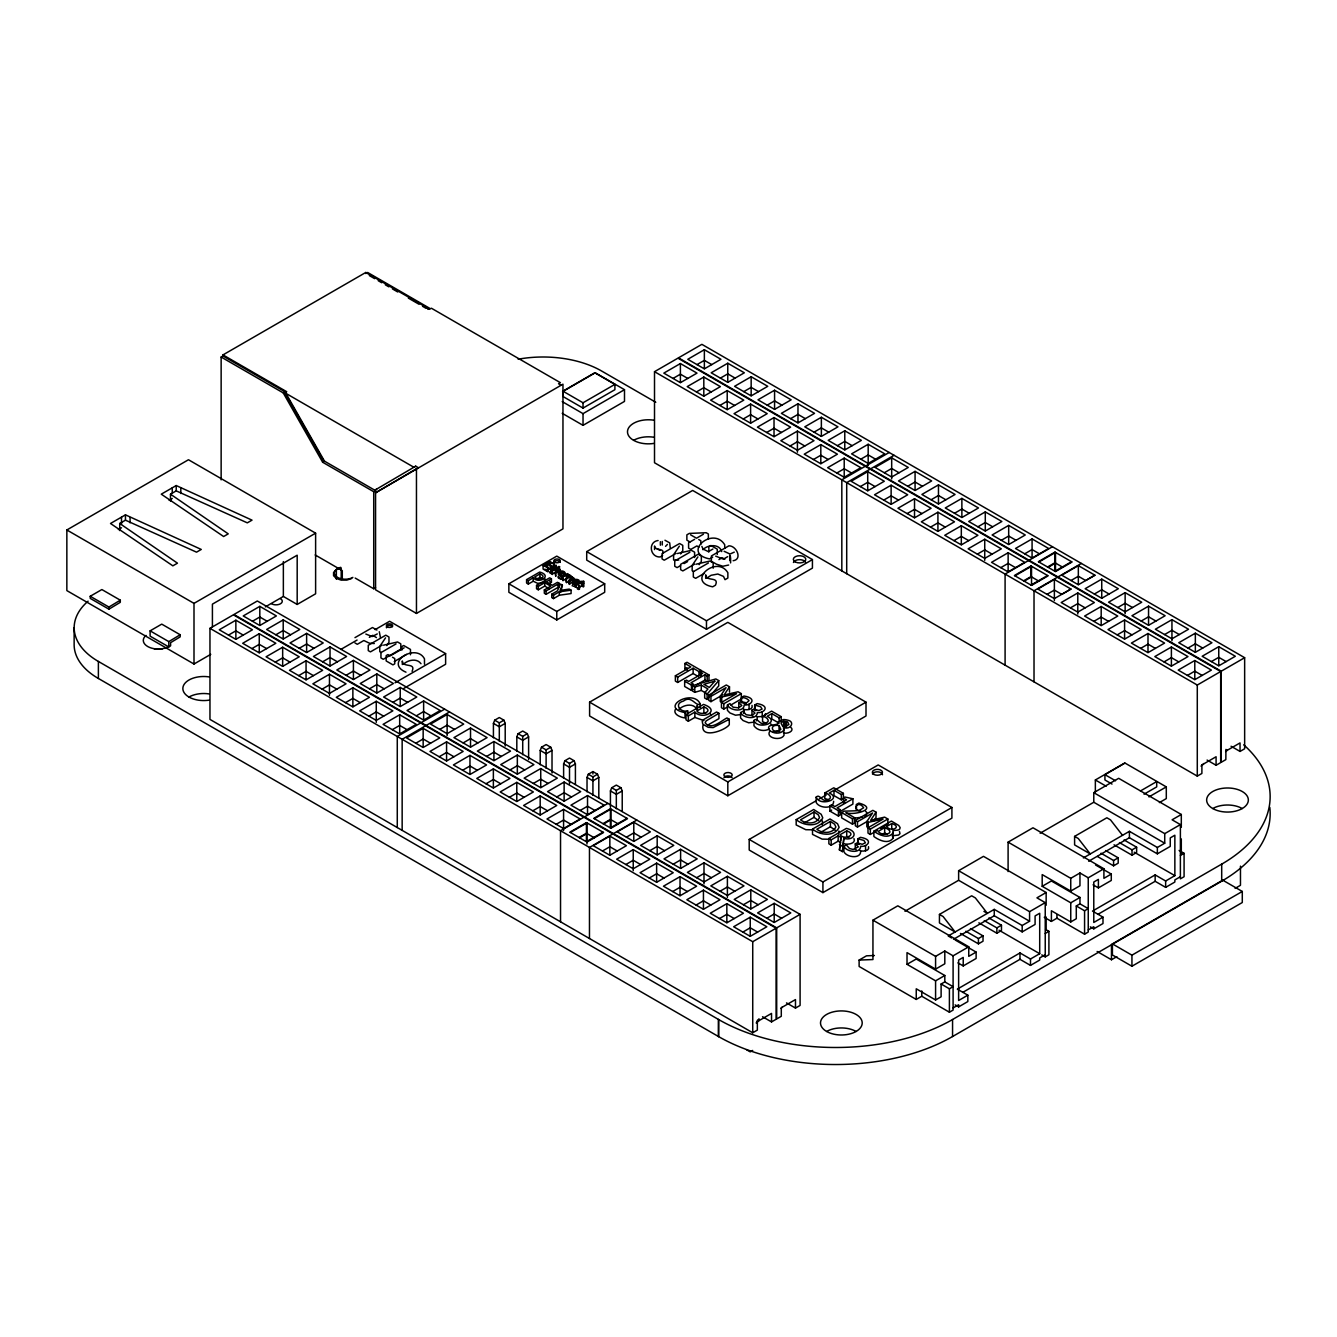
<?xml version="1.0" encoding="UTF-8"?>
<svg xmlns="http://www.w3.org/2000/svg" width="1337" height="1337" viewBox="0 0 1337 1337"><rect width="100%" height="100%" fill="white"/><g stroke="black" fill="none" stroke-linecap="round" stroke-linejoin="round"><path stroke-width="1.5" d="M828.873 838.5L831.196 839.853L838.165 835.826L840.823 837.363L839.402 849.914L842.427 851.652L843.814 838.332C854.092 841.408 859.407 831.38 846.388 828.388L828.873 838.5L828.873 843.831L831.196 845.168L838.165 841.157L840.823 842.678M842.427 851.652L843.814 838.332M839.402 849.914L840.472 844.499M727.646 556.677L723.367 559.15L715.696 556.142M545.496 581.227L544.811 578.62M822.222 824.795L822.573 821.57L821.185 819.598M838.566 834.238L838.917 830.996M734.28 552.131L730.019 554.036L724.119 551.295M377.285 633.922L372.187 636.529L365.837 634.056M1269.799 807.364A165.487 95.545 0 0 1 1221.684 881.183L952.562 1036.526A165.487 95.545 0 0 1 718.537 1036.559L98.386 678.477L98.386 661.447A82.744 47.764 0 0 1 88.092 601.165M98.37 678.511L98.386 678.477A82.744 47.764 0 0 1 74.137 644.735L74.137 627.705M952.562 1036.526L952.562 1019.496L1221.7 864.12L1221.7 881.133M1221.7 864.12L1221.684 864.153A165.487 95.545 0 0 0 1243.744 744.826M493.42 737.79L493.42 723.384L494.707 720.192L499.303 717.534L503.915 720.192L505.202 723.384L505.202 746.013M516.817 751.294L516.817 736.888L518.104 733.712L522.717 731.038L527.313 733.712L528.616 736.888L528.616 759.516M540.215 764.797L540.215 750.408L541.502 747.216L546.114 744.559L550.727 747.216L552.014 750.408L552.014 773.037M563.612 778.318L563.612 763.912L564.916 760.72L569.512 758.062L574.125 760.72L575.411 763.912L575.411 784.485M587.027 791.822L587.027 777.432L588.313 774.24L592.926 771.583L597.522 774.24L598.809 777.432L598.809 798.005M610.424 807.398L610.424 790.936L611.711 787.744L616.324 785.086L620.936 787.744L622.223 790.936L622.223 811.509M562.392 585.155L559.986 590.453L569.228 589.099L571.083 590.169L571.083 593.561L559.317 595.232L553.501 598.592L551.763 597.589L551.763 594.18L557.379 590.921L560.454 584.035L562.392 585.155L560.788 592.09M866.46 814.835L866.76 812.578L865.49 811.091M893.099 832.817C888.47 839.419 878.894 834.94 873.88 831.179L873.88 836.494C878.894 840.254 888.47 844.733 893.099 838.132L892.999 831.681C890.977 828.957 900.269 832.149 900.169 827.62L898.731 825.447L891.395 821.068L873.88 831.179M667.43 544.393L665.542 546.365M558.281 576.163C556.175 579.305 565.25 579.606 560.587 578.336M386.811 645.604L388.967 642.328L388.967 637.014L385.791 635.175L368.26 645.303L368.26 650.618L370.449 651.871L382.181 645.102M680.617 553.936L682.772 550.677L682.772 545.346L679.597 543.524L662.066 553.635L662.066 558.95L664.255 560.203L675.987 553.434M699.184 564.649L701.34 561.39L701.34 556.075L698.165 554.237L680.633 564.348L680.633 569.679L682.823 570.932L694.555 564.147M722.699 694.889L710.95 701.658L708.777 700.404L708.777 695.09L726.309 684.979L729.484 686.8L724.102 694.973L738.074 691.781L741.316 693.636L741.316 698.967L730.804 705.034M867.563 821.219L857.485 827.035L855.312 825.781L855.312 820.467L872.827 810.339L876.019 812.177L870.638 820.333L884.609 817.141L887.852 819.013L887.852 824.327L880.832 828.372M873.863 820.768L876.019 817.492L876.019 812.177M675.937 708.476C671.792 714.008 680.617 717.518 685.029 717.919L685.029 712.604L687.803 711L687.803 714.543M385.541 637.833L379.792 646.389L379.792 651.704L381.212 652.523M679.346 546.181L673.597 554.721L673.597 560.036L678.728 560.036M697.914 556.894L692.165 565.434L692.165 570.765L693.585 571.567M720.309 696.176L721.729 696.995L736.553 693.702L721.462 702.41L721.462 707.724L723.802 709.078L723.802 703.763L720.309 701.49L720.309 696.176L726.058 687.636L710.95 696.343L708.777 695.09M866.844 821.553L868.265 822.355L868.265 827.687L866.844 826.868L866.844 821.553L872.593 812.996L857.485 821.72L855.312 820.467M702.894 725.64C700.989 739.511 725.924 730.119 729.283 724.621L729.283 719.289L726.944 717.952C721.495 720.593 710.883 730.838 705.151 722.782L706.12 720.91L718.938 713.323L718.938 718.637L708.008 724.955M577.016 587.678L577.5 589.049L579.422 589.065C580.642 585.222 575.428 584.336 581.478 582.598L583.851 583.116L582.213 582.18L582.213 585.589M764.747 715.78L765.516 713.64M692.432 685.647L694.789 687.017L701.273 685.096L707.975 688.973L704.666 692.716L704.666 698.031L707.123 699.452L707.123 694.137L718.738 680.6L715.863 678.945L692.432 685.647L692.432 690.978L694.789 692.332L701.273 690.427L706.287 693.318M707.123 699.452L718.738 685.931L718.738 680.6M743.539 713.256L744.174 710.214M756.692 720.844L757.327 717.802M769.778 731.255C765.299 738.308 781.326 741.266 784.05 735.183L783.549 727.478C790.384 730.42 795.933 721.395 787.109 720.008A7.12 4.111 0 0 0 783.081 719.624L778.034 722.281C779.471 726.509 765.433 722.732 769.226 730.002C772.936 733.812 780.858 734.565 784.05 729.868L783.549 727.478M339.598 568.593L336.356 569.662L333.565 572.47L333.565 575.695L336.356 578.503L341.202 580.108L346.801 580.108L351.648 578.503M756.224 1023.039L757.711 1019.83M1201.044 766.118L1202.531 764.63M403.323 664.339C407.785 659.943 416.843 657.888 420.988 663.72M706.705 578.202L711.083 575.294L717.835 574.024L723.501 576.397L725.038 579.673L727.863 578.052L727.863 572.737C716.849 554.287 685.48 581.612 712.688 586.809L715.462 585.205C719.624 575.996 706.02 582.013 705.702 574.843L705.702 578.386M679.046 709.329C683.525 704.666 694.087 702.644 697.078 709.83M702.894 549.708C707.741 544.527 719.473 543.474 721.713 551.613M544.059 582.531L544.961 581.896M864.805 816.172L865.774 815.52M573.172 583.433L572.169 585.79L576.314 586.759L576.264 583.316L573.255 582.18A2.072 1.187 0 0 1 573.138 581.394C577.918 585.038 583.016 579.272 575.194 579.305C569.763 579.255 572.788 585.573 576.264 583.316M560.086 572.554L559.217 573.356A2.072 1.187 0 0 0 559.334 574.158C566.487 576.364 555.774 576.13 558.682 572.37C563.947 567.256 569.846 578.186 560.086 572.554L560.086 575.946M550.092 571.25L549.373 572.687L551.83 573.138C553.1 569.278 547.618 568.442 553.886 566.671L556.242 567.189L554.621 566.253L556.125 565.367L556.125 568.777L555.239 568.258M108.915 609.171L108.915 607.048L120.297 600.179L101.863 589.55L90.231 596.269L90.231 598.391L108.915 609.171L120.297 602.318L120.297 600.179M168.796 646.941L168.796 641.626L180.177 634.757L161.744 624.128L150.112 630.847L150.112 636.161L168.796 646.941L170.601 645.855L170.601 642.662L180.177 636.88L180.177 634.757M221.14 479.849L221.14 357.046L283.21 392.877L322.652 462.234L324.49 461.165L285.065 391.825L222.978 355.976L222.978 354.907L286.736 391.724L284.898 392.794L323.437 460.546L375.563 490.646L375.563 589.818L416.459 613.432L562.961 528.867L562.961 384.17L375.563 492.785L418.314 467.683L415.707 466.178L374.795 490.211L376.633 489.141M222.978 354.907L365.786 272.464L429.545 309.265L431.383 308.212L560.37 382.666L558.515 383.736L561.122 385.24M221.14 357.046L222.978 355.976M283.21 392.877L285.065 391.825M427.873 309.365L429.712 308.312L367.625 272.464L365.786 273.533L365.786 272.464M210.745 654.345L193.999 664.021L66.85 590.603L66.85 529.97L188.467 459.744L315.616 533.162L315.616 593.795L297.182 604.441L283.36 596.452L265.328 606.881M125.461 514.845L110.503 523.486L172.857 565.835L177.47 563.178L119.728 523.486L125.461 520.177L196.539 552.164L201.252 549.44L125.461 514.845L125.461 520.177M176.217 485.548L161.276 494.172L223.63 536.521L228.243 533.864L170.484 494.172L176.217 490.863L247.312 522.851L252.008 520.143L176.217 485.548L176.217 490.863M118.358 529.586L121.5 527.781M169.114 500.272L172.256 498.467M415.707 466.178L413.868 467.248L284.898 392.794M322.652 462.234L373.725 491.715L375.563 490.646M66.85 529.97L193.999 603.371L315.616 533.162M562.559 391.407L595.015 372.672L624.496 389.685L624.496 401.401L583.032 425.333L562.225 413.317M563.144 391.29L595.015 372.889L614.903 384.371L614.903 389.685L583.032 408.086L563.144 396.604L563.144 391.29L583.032 402.771L614.903 384.371M771.533 1021.919L771.533 1013.413L757.344 1021.602L757.344 1030.108L752.731 1032.766L209.959 719.406L209.959 628.34L233.373 614.819L776.128 928.196L776.128 1019.262L771.533 1021.919L762.541 1016.738M1216.085 765.265L1216.085 756.742L1201.896 764.948L1201.896 773.454L1197.284 776.112L654.512 462.752L654.512 371.686L677.926 358.166L1220.681 671.525L1220.681 762.608L1216.085 765.265L1207.094 760.068M562.225 401.618L583.032 413.634L624.496 389.685M235.864 620.201L219.268 629.777L235.864 639.353L252.442 629.777L235.864 620.201L235.864 639.186M259.813 606.363L243.234 615.939L259.813 625.515L276.391 615.939L259.813 606.363L259.813 625.365M680.399 363.547L663.82 373.123L680.399 382.683L696.995 373.123L680.399 363.547L680.399 382.532M704.365 349.709L687.786 359.285L704.365 368.862L720.944 359.285L704.365 349.709L704.365 368.694M228.493 635.092L235.864 630.847L243.234 635.092M252.442 621.27L259.813 617.009L267.183 621.27M673.029 378.438L680.399 374.176L687.786 378.438M696.995 364.6L704.365 360.355L711.735 364.6M259.261 633.705L242.682 643.281L259.261 652.857L275.84 643.281L259.261 633.705L259.261 652.707M283.21 619.883L266.631 629.46L283.21 639.036L299.806 629.46L283.21 619.883L283.21 638.869M703.814 377.051L687.218 386.627L703.814 396.203L720.392 386.627L703.814 377.051L703.814 396.036M727.763 363.229L711.184 372.789L727.763 382.365L744.341 372.789L727.763 363.229L727.763 382.215M251.891 648.612L259.261 644.35L266.631 648.612M275.84 634.774L283.21 630.512L290.58 634.774M696.443 391.942L703.814 387.697L711.184 391.942M720.392 378.12L727.763 373.859L735.133 378.12M355.191 578.069L373.725 588.765L375.563 587.695M282.659 647.225L266.08 656.801L282.659 666.378L299.237 656.801L282.659 647.225L282.659 666.21M306.624 633.387L290.029 642.963L306.624 652.54L323.203 642.963L306.624 633.387L306.624 652.389M727.211 390.571L710.632 400.131L727.211 409.707L743.79 400.131L727.211 390.571L727.211 409.557M751.16 376.733L734.581 386.309L751.16 395.886L767.756 386.309L751.16 376.733L751.16 395.719M275.288 662.116L282.659 657.854L290.029 662.116M299.237 648.278L306.624 644.033L313.994 648.278M719.841 405.462L727.211 401.2L734.581 405.462M743.79 391.624L751.16 387.379L758.53 391.624M306.056 660.729L289.477 670.305L306.056 679.881L322.652 670.305L306.056 660.729L306.056 679.714M330.022 646.907L313.426 656.484L330.022 666.06L346.601 656.484L330.022 646.907L330.022 665.893M750.609 404.075L734.03 413.651L750.609 423.227L767.204 413.651L750.609 404.075L750.609 423.06M774.574 390.237L757.979 399.813L774.574 409.389L791.153 399.813L774.574 390.237L774.574 409.239M354.974 637.632L372.505 627.521L376.9 630.061M340.801 649.448L357.079 640.055M375.145 629.627L389.602 621.27L445.622 653.609L445.622 664.255L404.058 688.254M298.686 675.62L306.056 671.375L313.426 675.62M322.652 661.798L330.022 657.537L337.392 661.798M743.238 418.966L750.609 414.721L757.979 418.966M767.204 405.144L774.574 400.883L781.944 405.144M369.33 637.348L372.839 635.326L376.432 637.599M329.47 674.249L312.875 683.825L329.47 693.402L346.049 683.825L329.47 674.249L329.47 695.324M353.419 660.411L336.84 669.987L353.419 679.564L369.998 669.987L353.419 660.411L353.419 679.397M774.023 417.579L757.427 427.155L774.023 436.731L790.602 427.155L774.023 417.579L774.023 436.581M797.972 403.757L781.393 413.334L797.972 422.91L814.551 413.334L797.972 403.757L797.972 422.743M396.053 643.899L380.945 652.623L380.945 657.938L383.284 659.291L400.799 649.164L400.799 643.849L397.557 641.977L383.585 645.169M322.1 689.14L329.47 684.878L336.84 689.14M346.049 675.302L353.419 671.057L360.789 675.302M766.653 432.486L774.023 428.224L781.393 432.486M790.602 418.648L797.972 414.386L805.342 418.648M508.862 583.784L556.777 556.125L604.692 583.784L604.692 592.291L556.777 619.95L508.862 592.291L508.862 583.784L556.777 611.444L604.692 583.784M543.089 565.651L550.092 561.607L554.471 564.147L550.192 562.626L548.27 563.729L551.496 565.584L550.66 566.069L547.451 564.214L544.844 565.718L548.287 567.707L547.468 571.584L543.089 569.061L543.089 565.651L548.287 567.707M404.125 647.827L390.17 655.882L387.947 654.595L386.159 655.631L386.159 660.946L392.944 664.873L394.749 663.837L394.749 658.523L392.51 657.236M526.577 579.64L539.713 572.052C552.766 575.528 539.195 584.67 533.229 577.818L528.332 580.659L526.577 579.64L526.577 583.049L528.332 584.052L533.229 581.227L537.374 583.233L542.12 583.3M539.964 573.924L534.716 576.966C537.708 581.277 548.153 576.932 539.964 573.924L539.964 577.333L536.471 579.356M553 569.562L553 566.153L549.256 568.593L551.83 569.729M394.248 661.548L406.448 654.495M557.211 571.818L557.211 568.409L560.086 569.378L555.774 572.988L555.774 576.381L554.888 572.47L558.732 569.445A2.139 1.237 0 0 0 557.596 568.977L556.459 568.843L556.459 572.253L551.646 574.008L551.646 570.598L558.966 566.37L559.852 570.281M551.646 570.598L556.459 568.843M557.211 568.409L559.852 566.888M586.709 551.613L692.666 490.445L812.428 559.585L812.428 568.108L706.471 629.276L586.709 560.119L586.709 551.613L706.471 620.769L812.428 559.585M352.868 687.753L336.289 697.329L352.868 706.905L369.447 697.329L352.868 687.753L352.868 706.738M376.817 673.932L360.238 683.508L376.817 693.067L393.412 683.508L376.817 673.932L376.817 692.917M797.42 431.099L780.841 440.675L797.42 450.251L813.999 440.675L797.42 431.099L797.42 452.173M821.369 417.261L804.79 426.837L821.369 436.414L837.965 426.837L821.369 417.261L821.369 436.263M549.256 588.715L544.727 586.091L538.293 589.801L536.538 588.798L536.538 585.389L549.691 577.801L551.429 578.821L551.429 582.23L547.986 584.202M536.538 585.389L538.293 586.408L544.727 582.698L550.76 586.174L544.326 589.901L544.326 593.294L546.081 594.313L559.217 586.726L559.217 583.316L557.479 582.314L552.315 585.288L546.281 581.796L551.429 578.821M567.306 578.42L562.977 580.542L562.092 576.631L567.356 573.59L568.242 574.108L567.456 577.968M345.498 702.644L352.868 698.399L360.238 702.644M369.447 688.822L376.817 684.561L384.187 688.822M562.092 576.631L570.114 575.228A2.44 1.404 0 0 0 569.395 574.826L567.456 574.559M790.05 445.99L797.42 441.728L804.79 445.99M813.999 432.169L821.369 427.907L828.739 432.169M571.517 580.408L566.453 582.548L565.568 578.637L570.832 575.595L571.835 579.907M544.326 589.901L546.081 590.904L559.217 583.316M565.568 578.637L571.517 577.016A2.139 1.237 0 0 1 572.654 577.484L568.81 580.509L568.81 583.918L573.105 582.464M568.81 580.509L574.058 578.219L571.133 576.448M395.017 682.823L445.622 653.609M551.763 594.18L553.501 595.182L559.317 591.823L571.083 590.169M376.265 701.273L359.686 710.849L376.265 720.409L392.861 710.849L376.265 701.273L376.265 722.348M400.231 687.435L383.635 697.012L400.231 706.588L416.81 697.012L400.231 687.435L400.231 706.421M582.213 582.18L583.734 581.311L583.851 586.525L581.478 586.007L578.085 588.113L579.422 589.065M820.818 444.603L804.239 454.179L820.818 463.755L837.413 454.179L820.818 444.603L820.818 463.605M844.783 430.781L828.188 440.358L844.783 449.934L861.362 440.358L844.783 430.781L844.783 449.767M583.734 581.311L580.726 581.328L576.849 584.52L579.422 585.673M368.895 716.164L376.265 711.902L383.635 716.164M392.861 702.326L400.231 698.081L407.601 702.326M813.448 459.51L820.818 455.248L828.188 459.51M837.413 445.672L844.783 441.411L852.154 445.672M662.617 555.557L660.211 556.961C650.016 557.579 647.66 541.869 658.105 540.516M694.605 539.312L688.588 542.789L688.588 548.103L690.845 549.407L696.861 545.931L698.95 547.134M703.346 534.265L696.493 538.226L690.577 534.817M399.679 714.777L383.084 724.353L399.679 733.929L416.258 724.353L399.679 714.777L399.679 733.762M423.628 700.956L407.05 710.515L423.628 720.091L440.207 710.515L423.628 700.956L423.628 719.941M844.215 458.123L827.636 467.699L844.215 477.276L860.811 467.699L844.215 458.123L844.215 477.108M868.181 444.285L851.602 453.861L868.181 463.438L884.76 453.861L868.181 444.285L868.181 465.36M689.859 552.248L674.75 560.955L674.75 566.27L677.09 567.623L680.583 565.601M392.309 729.668L399.679 725.423L407.05 729.668M416.258 715.847L423.628 711.585L430.999 715.847M836.845 473.014L844.215 468.752L851.602 473.014M860.811 459.176L868.181 454.931L875.551 459.176M684.093 563.579L687.602 561.557M712.922 549.022L708.393 551.629L703.061 549.072L701.858 546.365M420.687 722.966L397.273 736.486L397.273 827.553M421.239 722.648L444.636 709.145M865.223 466.312L841.825 479.816L841.825 570.899M865.791 465.995L889.189 452.474M712.688 557.145L709.613 558.899C681.151 553.351 712.922 525.525 724.721 544.794L724.721 548.337M425.567 725.79L402.153 739.294L402.153 830.377M426.119 725.473L449.516 711.952M870.12 469.137L846.705 482.64L846.705 573.707M870.671 468.819L894.069 455.299M708.426 562.961L693.318 571.684L693.318 576.999L695.658 578.336L704.415 573.289M423.16 728.347L406.582 737.924L423.16 747.5L439.756 737.924L423.16 728.347L423.16 747.333M447.126 714.51L430.531 724.086L447.126 733.662L463.705 724.086L447.126 714.51L447.126 735.584M867.713 471.677L851.134 481.253L867.713 490.829L884.309 481.253L867.713 471.677L867.713 490.679M891.679 457.856L875.083 467.432L891.679 477.008L908.258 467.432L891.679 457.856L891.679 478.93M718.938 559.601L722.181 557.73L724.821 559.267M415.79 743.238L423.16 738.977L430.531 743.238M439.756 729.4L447.126 725.155L454.496 729.4M860.343 486.584L867.713 482.323L875.083 486.584M884.309 472.746L891.679 468.485L899.049 472.746M446.575 741.851L429.979 751.427L446.575 761.004L463.154 751.427L446.575 741.851L446.575 760.837M470.524 728.03L453.945 737.606L470.524 747.166L487.103 737.606L470.524 728.03L470.524 747.015M891.127 485.197L874.532 494.774L891.127 504.35L907.706 494.774L891.127 485.197L891.127 504.183M915.076 471.359L898.497 480.936L915.076 490.512L931.655 480.936L915.076 471.359L915.076 490.361M439.204 756.742L446.575 752.497L453.945 756.742M463.154 742.921L470.524 738.659L477.894 742.921M883.757 500.088L891.127 495.826L898.497 500.088M907.706 486.267L915.076 482.005L922.446 486.267M494.707 720.192L499.303 722.849L503.915 720.192M505.202 723.384L499.303 726.793L493.42 723.384M469.972 755.372L453.393 764.948L469.972 774.507L486.551 764.948L469.972 755.372L469.972 774.357M493.921 741.534L477.342 751.11L493.921 760.686L510.517 751.11L493.921 741.534L493.921 760.519M914.525 498.701L897.946 508.277L914.525 517.854L931.104 508.277L914.525 498.701L914.525 517.686M938.474 484.88L921.895 494.456L938.474 504.032L955.069 494.456L938.474 484.88L938.474 503.865M462.602 770.262L469.972 766.001L477.342 770.262M486.551 756.424L493.921 752.179L501.291 756.424M907.154 513.592L914.525 509.347L921.895 513.592M931.104 499.771L938.474 495.509L945.844 499.771M518.104 733.712L522.717 736.369L527.313 733.712M528.616 736.888L522.717 740.297L516.817 736.888M589.6 702.159L727.813 622.357L866.008 702.159L866.008 715.98L727.813 795.766L589.6 715.98L589.6 702.159L727.813 781.944L866.008 702.159M493.37 768.875L476.791 778.452L493.37 788.028L509.965 778.452L493.37 768.875L493.37 787.861M517.335 755.037L500.74 764.614L517.335 774.19L533.914 764.614L517.335 755.037L517.335 774.039M937.922 512.221L921.343 521.798L937.922 531.374L954.501 521.798L937.922 512.221L937.922 531.207M961.871 498.383L945.292 507.96L961.871 517.536L978.467 507.96L961.871 498.383L961.871 517.369M687.87 670.489L684.928 668.801L684.928 663.47L687.001 662.283L701.089 670.422L701.089 675.737M486 783.766L493.37 779.521L500.74 783.766M509.965 769.945L517.335 765.683L524.706 769.945M684.928 668.801L687.001 667.598M930.552 527.112L937.922 522.851L945.292 527.112M954.501 513.274L961.871 509.029L969.258 513.274M541.502 747.216L546.114 749.873L550.727 747.216M699.017 676.94L693.134 673.547L677.692 682.455L675.369 681.118L675.369 675.787L690.811 666.879L684.928 663.47M675.369 675.787L677.692 677.14L693.134 668.216L699.017 671.609L701.089 670.422M552.014 750.408L546.114 753.817L540.215 750.408M693.251 689.374L691.463 690.41L684.661 686.483L684.661 681.168L686.449 680.132L688.689 681.419L702.627 673.363L700.387 672.076L700.387 675.62M700.387 672.076L702.176 671.04L708.978 674.968L708.978 680.299L707.189 681.318L704.95 680.032L696.243 685.062M516.784 782.379L500.188 791.955L516.784 801.531L533.363 791.955L516.784 782.379L516.784 801.381M540.733 768.558L524.154 778.134L540.733 787.71L557.312 778.134L540.733 768.558L540.733 787.543M961.32 525.725L944.741 535.301L961.32 544.878L977.915 535.301L961.32 525.725L961.32 544.711M985.285 511.904L968.69 521.48L985.285 531.04L1001.864 521.48L985.285 511.904L985.285 530.889M708.978 674.968L707.189 676.004L704.95 674.717L691.012 682.772L693.251 684.059L691.463 685.096L684.661 681.168M509.397 797.287L516.784 793.025L524.154 797.287M533.363 783.449L540.733 779.204L548.103 783.449M953.949 540.616L961.32 536.371L968.69 540.616M977.915 526.795L985.285 522.533L992.656 526.795M564.916 760.72L569.512 763.394L574.125 760.72M575.411 763.912L569.512 767.321L563.612 763.912M540.181 795.899L523.586 805.476L540.181 815.052L556.76 805.476L540.181 795.899L540.181 814.885M564.13 782.061L547.552 791.638L564.13 801.214L580.709 791.638L564.13 782.061L564.13 801.064M984.734 539.246L968.138 548.822L984.734 558.381L1001.313 548.822L984.734 539.246L984.734 560.32M1008.683 525.408L992.104 534.984L1008.683 544.56L1025.262 534.984L1008.683 525.408L1008.683 544.393M687.619 710.9C679.981 712.805 673.731 703.596 683.408 701.089C691.697 694.622 695.775 707.223 700.187 703.847C693.034 688.187 658.356 707.574 685.029 712.604M686.015 714.543L703.529 704.432C721.412 710.348 703.145 720.459 694.872 712.12L688.338 715.897L686.015 714.543L686.015 719.874L688.338 721.211L694.872 717.434L703.88 720.559M703.864 706.939L696.861 710.966C700.839 716.732 714.777 710.933 703.864 706.939L703.864 712.253L705.786 713.373M532.811 810.79L540.181 806.545L547.552 810.79M556.76 796.969L564.13 792.707L571.501 796.969M977.364 554.136L984.734 549.875L992.104 554.136M1001.313 540.298L1008.683 536.053L1016.053 540.298M588.313 774.24L592.926 776.897L597.522 774.24M723.802 703.763L741.316 693.636M598.809 777.432L592.926 780.841L587.027 777.432M741.316 714.51L735.517 715.211L729.902 712.939L727.428 710.348L727.428 705.034L729.918 703.596L733.027 707.156L738.509 707.875L741.851 705.535L738.809 702.593L738.809 707.908M723.802 709.078L727.295 707.056M738.809 702.593L740.765 701.457L746.547 702.861L749.038 700.655C746.564 697.396 738.124 695.173 741.651 702.861L741.517 697.446L743.99 696.025C758.229 698.332 750.308 706.153 744.174 704.9C744.224 712.454 730.186 710.883 727.428 705.034M563.579 809.403L547 818.979L563.579 828.556L580.158 818.979L563.579 809.403L563.579 830.478M587.528 795.582L570.949 805.158L587.528 814.734L604.123 805.158L587.528 795.582L587.528 814.567M1008.131 552.749L991.553 562.325L1008.131 571.902L1024.71 562.325L1008.131 552.749L1008.131 571.735M1032.08 538.928L1015.502 548.488L1032.08 558.064L1048.676 548.488L1032.08 538.928L1032.08 557.913M729.283 719.289L713.122 727.595L708.175 727.295L702.761 724.169L702.226 721.312L704.047 719.339L716.599 711.986L718.938 713.323M754.469 722.097L748.67 722.799L743.054 720.526L740.581 717.936L740.581 712.621L743.071 711.184L746.18 714.76L751.678 715.479L755.004 713.139L751.962 710.181L751.962 715.496L752.965 716.08M756.04 710.599L754.67 710.365L754.67 705.05L757.16 703.613C771.382 705.919 763.46 713.757 757.327 712.487C757.377 720.041 743.339 718.487 740.581 712.621M751.962 710.181L753.918 709.061L758.881 710.565L762.09 709.061L760.586 706.705L754.67 705.05M556.209 824.311L563.579 820.049L570.949 824.311M580.158 810.473L587.528 806.211L594.898 810.473M1000.761 567.64L1008.131 563.395L1015.502 567.64M1024.71 553.819L1032.08 549.557L1039.451 553.819M611.711 787.744L616.324 790.401L620.936 787.744M622.223 790.936L616.324 794.345L610.424 790.936M583.935 817.225L560.537 830.745L560.537 921.811M584.503 816.907L607.9 803.403M1028.487 560.571L1005.09 574.074L1005.09 665.157M1029.039 560.253L1052.453 546.733M769.36 728.932C764.38 731.807 757.294 730.604 753.984 725.774L753.984 720.442C757.761 716.565 759.901 726.292 765.115 723.05C771.616 721.83 766.619 716.599 762.558 716.331L762.558 721.646L766.435 723.401M762.558 716.331L771.583 711.117L781.192 716.665L781.192 721.98M781.192 716.665L779.137 717.852L771.783 713.607L767.137 716.298C780.607 722.765 757.243 730.119 753.984 720.442M586.425 822.606L569.846 832.182L586.976 842.076L603.572 832.5L586.425 822.606L586.425 841.591L603.02 832.182M610.391 808.768L593.795 818.344L610.942 828.238L627.521 818.662L610.391 808.768L610.391 827.753M1030.977 565.935L1014.399 575.512L1031.529 585.405L1048.124 575.829L1030.977 565.935L1030.977 576.581L1038.899 581.16M1054.943 552.114L1038.348 561.69L1055.495 571.584L1072.073 562.008L1054.943 552.114L1054.943 571.1M570.398 832.5L586.976 822.923L586.976 843.998M594.347 818.662L610.942 809.086L610.942 828.071M1014.95 575.829L1031.529 566.27L1031.529 585.255M1038.899 562.008L1055.495 552.432L1055.495 571.417M579.055 837.497L586.425 833.235L594.347 837.814M603.02 823.659L610.391 819.414L618.312 823.976M1023.607 580.843L1030.977 576.581M1047.573 567.005L1054.943 562.743L1062.865 567.323M579.606 837.814L586.976 833.553M603.572 823.976L610.942 819.731M1024.159 581.16L1031.529 576.899M1048.124 567.323L1055.495 563.078M610.391 827.921L626.969 818.344M1030.977 585.088L1047.573 575.512M1054.943 571.267L1071.522 561.69M783.482 732.843C786.858 734.297 795.348 731.088 790.585 727.044M612.881 833.937L589.467 847.441L589.467 938.507M613.432 833.62L636.83 820.099M1057.417 577.266L1034.019 590.787L1034.019 681.853M1057.968 576.949L1081.382 563.445M609.839 836.11L593.244 845.686L609.839 855.262L626.418 845.686L609.839 836.11L609.839 855.095M633.788 822.288L617.209 831.865L633.788 841.424L650.367 831.865L633.788 822.288L633.788 841.274M1054.375 579.456L1037.796 589.032L1054.375 598.608L1070.97 589.032L1054.375 579.456L1054.375 600.53M1078.341 565.618L1061.762 575.194L1078.341 584.77L1094.919 575.194L1078.341 565.618L1078.341 584.62M602.469 851L609.839 846.756L617.209 851M626.418 837.179L633.788 832.918L641.158 837.179M1047.005 594.347L1054.375 590.085L1061.762 594.347L1070.97 589.032M1070.97 580.525L1078.341 576.264L1085.711 580.525L1094.919 575.194M633.237 849.63L616.658 859.206L633.237 868.766L649.815 859.206L633.237 849.63L633.237 870.705M657.186 835.792L640.607 845.368L657.186 854.945L673.781 845.368L657.186 835.792L657.186 854.778M1077.789 592.959L1061.194 602.536L1077.789 612.112L1094.368 602.536L1077.789 592.959L1077.789 614.034M1101.738 579.138L1085.159 588.715L1101.738 598.291L1118.317 588.715L1101.738 579.138L1101.738 598.124M625.866 864.521L633.237 860.259L640.607 864.521M649.815 850.683L657.186 846.438L664.556 850.683M1070.419 607.867L1077.789 603.605L1085.159 607.867M1094.368 594.029L1101.738 589.767L1109.108 594.029M656.634 863.134L640.055 872.71L656.634 882.286L673.213 872.71L656.634 863.134L656.634 882.119M680.6 849.313L664.004 858.872L680.6 868.448L697.179 858.872L680.6 849.313L680.6 868.298M1101.187 606.48L1084.608 616.056L1101.187 625.632L1117.765 616.056L1101.187 606.48L1101.187 625.465M1125.136 592.642L1108.557 602.218L1125.136 611.794L1141.731 602.218L1125.136 592.642L1125.136 613.716M649.264 878.025L656.634 873.78L664.004 878.025M673.213 864.203L680.6 859.942L687.97 864.203M1093.816 621.371L1101.187 617.109L1108.557 621.371M1117.765 607.533L1125.136 603.288L1132.506 607.533M833.636 801.314C833.787 809.219 819.38 808.668 816.172 802.451L816.172 797.119C819.949 793.242 822.088 802.969 827.302 799.727C833.803 798.507 828.806 793.276 824.745 793.008L824.745 798.323L828.622 800.078M680.032 876.654L663.453 886.214L680.032 895.79L696.627 886.214L680.032 876.654L680.032 895.64M703.997 862.816L687.402 872.392L703.997 881.969L720.576 872.392L703.997 862.816L703.997 883.891M824.745 793.008L833.77 787.794L843.38 793.342L843.413 803.286L845.017 802.367M1124.584 619.984L1108.005 629.56L1124.584 639.136L1141.18 629.56L1124.584 619.984L1124.584 638.969M1148.55 606.162L1131.954 615.739L1148.55 625.315L1165.129 615.739L1148.55 606.162L1148.55 625.148M835.207 789.766L878.208 764.948L951.911 807.498L951.911 818.144L822.923 892.615L749.205 850.048L749.205 839.419L815.503 801.147M819.08 799.075L826.249 794.93M843.38 793.342L841.324 794.529L833.987 790.284L829.324 792.975C842.795 799.442 819.431 806.796 816.172 797.119M796.183 819.631L813.698 809.52L821.185 814.266L822.773 817.86C818.127 827.787 803.387 825.798 796.183 819.631L796.183 824.946L805.776 829.692L813.431 829.826M672.661 891.545L680.032 887.283L687.402 891.545M696.627 877.707L703.997 873.462L711.368 877.707M1117.214 634.874L1124.584 630.629L1131.954 634.874M1141.18 621.053L1148.55 616.792L1155.92 621.053M814.032 812.01L800.512 819.832C806.01 824.244 816.155 824.461 819.564 817.542L818.194 814.701L814.032 812.01L814.032 817.342L803.888 823.191M852.906 798.774L837.112 807.882L840.221 809.67L840.221 815.002L838.433 816.038L829.893 811.091L829.893 805.776L831.681 804.74L834.856 806.579L846.588 799.793L843.413 797.972L845.017 797.036L852.906 798.774L852.906 804.089L838.867 812.194M833.987 790.284L833.987 795.615L841.324 799.844L843.38 798.657M829.893 811.091L831.681 810.072M829.893 805.776L838.433 810.707L840.221 809.67M703.446 890.158L686.85 899.734L703.446 909.31L720.025 899.734L703.446 890.158L703.446 909.143M727.395 876.32L710.816 885.896L727.395 895.472L743.974 885.896L727.395 876.32L727.395 897.411M1147.998 633.504L1131.403 643.08L1147.998 652.64L1164.577 643.08L1147.998 633.504L1147.998 652.489M1171.947 619.666L1155.369 629.242L1171.947 638.819L1188.526 629.242L1171.947 619.666L1171.947 640.741M812.528 829.074L830.043 818.963L837.53 823.709L839.118 827.302C834.472 837.213 819.731 835.224 812.528 829.074L812.528 834.388L822.121 839.118L829.776 839.252M856.365 804.523L858.855 803.069C879.562 808.868 853.741 815.804 845.87 812.695L854.493 817.659L854.493 822.974L852.471 824.144L841.658 817.893L841.658 812.578L844.115 811.158L858.822 810.707L863.635 807.782C858.07 799.108 850.633 810.389 860.777 810.807M830.377 821.453L816.857 829.258C822.355 833.686 832.5 833.887 835.909 826.985L834.539 824.144L830.377 821.453L830.377 826.767L820.233 832.633M696.076 905.049L703.446 900.804L710.816 905.049M720.025 891.227L727.395 886.966L734.765 891.227M1140.628 648.395L1147.998 644.133L1155.369 648.395M1164.577 634.557L1171.947 630.312L1179.318 634.557M841.658 812.578L852.471 818.829L854.493 817.659M846.722 830.895L840.104 834.706C843.948 840.622 857.769 834.522 846.722 830.895L846.722 836.21L849.028 837.547M726.843 903.662L710.265 913.238L726.843 922.814L743.422 913.238L726.843 903.662L726.843 922.664M750.792 889.84L734.214 899.417L750.792 908.993L767.388 899.417L750.792 889.84L750.792 908.826M1171.396 647.008L1154.817 656.584L1171.396 666.16L1187.975 656.584L1171.396 647.008L1171.396 665.993M1195.345 633.186L1178.766 642.746L1195.345 652.322L1211.94 642.746L1195.345 633.186L1195.345 652.172M877.339 830.394L870.32 834.455L867.997 833.101L867.997 827.787L883.088 819.063L868.265 822.355M867.997 827.787L870.32 829.124L887.852 819.013M860.644 851.552C860.694 859.106 846.655 857.535 843.898 851.686L843.898 846.354L846.388 844.934L849.496 848.494L853.123 849.463L858.321 846.873L855.279 843.914L855.279 849.246L856.282 849.814M719.473 918.569L726.843 914.307L734.214 918.569M743.422 904.731L750.792 900.469L758.163 904.731M1164.026 661.899L1171.396 657.654L1178.766 661.899M1187.975 648.077L1195.345 643.816L1202.715 648.077M859.357 844.332L857.986 844.098L857.986 838.784L860.476 837.346C874.699 839.653 866.777 847.491 860.644 846.221C860.694 853.791 846.655 852.221 843.898 846.354M855.279 843.914L857.234 842.795L862.198 844.299L865.407 842.811L863.903 840.438L857.986 838.784M884.676 827.636L878.208 831.38C882.788 837.53 897.695 832.684 884.676 827.636L884.676 832.968L881.434 834.823M891.746 823.559L886.615 826.517C890.743 832.583 902.826 826.851 891.746 823.559L891.746 828.873M750.241 917.182L733.662 926.758L750.241 936.335L766.836 926.758L750.241 917.182L750.241 936.167M774.207 903.344L757.611 912.92L774.207 922.497L790.785 912.92L774.207 903.344L774.207 922.346M1194.793 660.528L1178.215 670.088L1194.793 679.664L1211.389 670.088L1194.793 660.528L1194.793 679.514M1218.759 646.69L1202.164 656.266L1218.759 665.843L1235.338 656.266L1218.759 646.69L1218.759 665.676M749.205 839.419L822.923 881.969L951.911 807.498M742.871 932.073L750.241 927.811L757.611 932.073M766.836 918.252L774.207 913.99L781.577 918.252M1187.423 675.419L1194.793 671.157L1202.164 675.419M1211.389 661.581L1218.759 657.336L1226.129 661.581M209.959 628.34L752.731 941.699L776.128 928.196M800.094 914.358L257.322 600.998L233.925 614.502L776.697 927.878L800.094 914.358L800.094 1005.424L795.482 1008.081L786.507 1002.9M654.512 371.686L1197.284 685.045L1220.681 671.525M1244.647 657.704L701.875 344.344L678.477 357.848L1221.233 671.207L1244.647 657.704L1244.647 748.77L1240.034 751.427L1231.059 746.247M1095.354 791.671L1095.354 779.972L1124.835 762.959L1166.299 786.891L1166.299 798.59L1159.363 802.601M1112.016 784.067L1104.93 779.972L1104.93 774.658L1124.835 763.16M968.757 946.78L953.097 955.821L953.097 1010.087L949.404 1012.209L921.761 996.249L916.246 999.441L859.123 966.467L859.123 960.083L872.944 959.548L872.944 920.174L897.812 905.817L968.757 946.78L968.757 956.356L976.127 952.094L976.127 958.479L963.225 965.932L957.927 962.874M958.629 870.705L1029.574 911.667L1029.574 921.243L958.629 880.281L958.629 870.705L983.497 856.348L1046.152 892.514L1046.152 905.283M1008.098 871.574L1008.098 842.143L1032.983 827.787L1103.911 868.749L1103.911 878.325L1111.281 874.064L1111.281 880.448L1098.396 887.885L1093.081 884.827M1093.783 792.674L1164.728 833.636L1164.728 843.212L1093.783 802.25L1093.783 792.674L1118.668 778.318L1181.306 814.484L1181.306 827.252M904.965 911.266L958.629 880.281M1040.136 833.235L1093.783 802.25M1140.428 790.969L1156.706 781.577L1156.706 786.891L1144.037 794.195M859.123 960.083L866.493 955.821L874.381 955.52M939.443 914.424L943.12 916.547L955.103 931.973L939.443 922.931L939.443 914.424L971.681 895.807L975.375 897.929L987.358 913.355L983.932 911.383M1074.597 836.394L1078.291 838.516L1090.257 853.942L1074.597 844.9L1074.597 836.394L1106.852 817.776L1110.529 819.899L1122.512 835.324M1225.845 751.11L1240.034 742.921L1240.034 751.427M1148.951 796.902L1166.299 786.891M1029.574 921.243L1022.187 925.505L994.26 909.377L948.2 935.967L951.677 937.989M1083.354 857.936L1129.414 831.33L1157.357 847.474L1164.728 843.212M752.698 1050.447L750.241 1051.868L746.564 1049.746M953.097 955.821L944.808 951.042L944.808 963.793L935.582 969.124L907.021 952.629L907.021 964.328L916.246 959.013L944.808 975.509L944.808 981.893L953.097 986.673L949.404 988.795L941.114 984.015L941.114 996.784L935.582 999.976L916.246 988.795L916.246 999.441M1088.251 877.791L1079.962 872.994L1079.962 885.762L1070.753 891.077L1042.191 874.599L1042.191 886.297L1051.4 880.983L1079.962 897.461L1079.962 903.845L1088.251 908.642L1084.574 910.764L1076.285 905.985L1076.285 918.753L1070.753 921.945L1051.4 910.764L1051.4 921.41L1056.932 918.218L1084.574 934.179L1088.251 932.039L1088.251 877.791L1103.911 868.749M953.515 939.276L994.26 915.761L1022.187 931.889L1035.089 924.435L1035.089 915.929L1039.701 913.271L1039.701 953.699L1030.493 959.013L1019.981 952.947L957.325 989.129L967.838 995.179L967.838 1001.563L958.629 1006.895L955.17 1004.889M1088.669 861.245L1129.414 837.714L1157.357 853.842L1170.259 846.405L1170.259 837.898L1174.855 835.224L1174.855 875.651L1165.647 880.983L1155.151 874.916L1092.496 911.082L1102.992 917.149L1102.992 923.533L1093.783 928.847L1090.323 926.859M872.944 920.174L935.582 956.356L944.808 951.042M1046.152 892.514L1036.944 897.846L1045.233 902.625L1045.233 956.891L1041.774 954.885M1008.098 842.143L1070.753 878.325L1079.962 872.994M1181.306 814.484L1172.098 819.798L1180.387 824.595L1180.387 878.844L1184.081 876.721L1184.081 853.324L1179.1 850.449M965.832 931.271L978.433 938.541L983.029 935.867L983.029 941.198L978.433 943.855L960.451 933.46M984.266 920.625L996.85 927.895L1001.463 925.237L1001.463 930.552L996.85 933.209L978.868 922.831M1101.003 853.223L1113.587 860.493L1118.2 857.836L1118.2 863.15L1113.587 865.824L1097.41 856.465M1119.42 842.594L1132.021 849.864L1136.634 847.207L1136.634 852.521L1132.021 855.179L1114.039 844.8M1029.574 911.667L1045.233 902.625M1164.728 833.636L1180.387 824.595M907.021 964.328L935.582 980.823L944.808 975.509M1042.191 886.297L1070.753 902.793L1079.962 897.461M941.114 984.015L944.808 981.893M1076.285 905.985L1079.962 903.845M1045.233 933.477L1048.91 931.354L1048.91 954.752L1045.233 956.891M1180.387 855.446L1184.081 853.324M962.707 992.405L1019.981 959.331L1030.493 965.398L1039.701 960.083L1039.701 957.944L1045.233 954.752M1097.861 914.374L1155.151 881.3L1165.647 887.367L1174.855 882.036L1174.855 879.913L1180.387 876.721M967.838 995.179L958.629 1000.511L958.629 960.083L963.225 957.409L963.225 965.932M1102.992 917.149L1093.783 922.463L1093.783 882.036L1098.396 879.378L1098.396 887.885M953.097 1007.948L958.629 1004.755L958.629 1006.895M1088.251 929.917L1093.783 926.725L1093.783 928.847M1112.401 943.889L1222.753 880.181L1242.29 891.461L1242.29 902.525L1131.938 966.233L1112.401 954.952L1112.401 943.889L1131.938 955.17L1242.29 891.461M1097.125 951.476L1111.482 959.765L1116.863 956.657M1235.104 888.386L1240.469 885.295L1240.469 866.142M728.648 565.033L722.866 566.253L716.415 564.164L711.384 561.273L711.384 555.958L728.899 545.83C736.57 545.68 742.703 559.451 733.144 560.721M773.287 731.857L777.465 730.771L779.939 732.074M743.522 709.228C746.313 710.465 753.567 709.68 752.029 705.368M756.675 716.816L763.845 716.415M859.992 850.566C862.783 851.803 870.036 851.017 868.498 846.689M783.549 721.328L782.262 721.83A3.543 2.056 0 0 0 781.159 723.551L782.747 726.342L785.755 726.208L788.897 724.587L787.794 722.013L783.549 721.328L783.549 726.643L786.457 726.76L786.457 721.445M560.771 572.152C564.598 570.08 565.651 576.347 560.771 572.152L560.771 575.562M862.666 817.141L855.062 818.06M677.391 553.518L691.363 550.326L694.605 552.181L694.605 557.512M695.959 564.231L709.93 561.039L713.173 562.91L713.173 568.225M374.293 643.548L369.38 643.181L363.848 640.523L357.313 644.3L354.974 642.947M779.053 725.54C767.104 723.501 773.421 736.787 780.858 729.333L779.053 725.54L779.053 730.854M843.814 843.664C847.157 844.967 856.265 843.764 853.975 838.6M742.887 703.011L746.013 703.78M574.509 586.375L576.314 586.759M664.957 540.248L669.703 542.855L670.255 547.986M405.98 672.177C383.686 662.818 416.041 642.629 424.481 658.857L424.481 664.188M655.782 402.27L601.533 370.967A82.744 47.764 0 0 0 518.138 359.218M369.33 275.572L374.661 278.648M378.204 280.703L381.747 282.742M385.307 284.798L388.85 286.837M392.393 288.892L397.724 291.967M408.353 298.101L418.999 304.251M422.542 306.29L426.102 308.346M698.75 539.53L700.839 540.733L700.839 544.276M1104.93 774.658L1115.559 780.791M689.959 541.953L686.867 540.165L686.867 534.833L689.34 533.413L706.203 532.728L708.359 533.981L708.359 539.296M1095.354 779.972L1106.167 786.223M656.885 548.638L659.926 550.393M1124.033 839.937L1136.634 847.207M1134.194 852.187L1174.855 875.651M1105.615 850.566L1118.2 857.836M1095.571 864.989L1111.281 874.064M556.125 565.367L553 566.153M553.652 568.024L550.192 566.036L550.192 562.626M554.888 572.47L555.774 572.988M544.844 569.127L548.287 571.116M549.691 581.211L551.429 582.23M557.479 585.706L559.217 586.726M539.964 577.333L542.672 579.038M779.137 723.167L771.783 718.938L771.783 713.607M704.666 692.716L707.123 694.137M1044.264 917.282L1051.4 921.41M884.676 832.968L887.317 834.489M1045.601 929.432L1048.91 931.354M988.879 917.967L1001.463 925.237M814.032 817.342L818.896 820.801M830.377 826.767L835.241 830.244M999.04 930.218L1039.701 953.699M839.402 844.6L842.427 846.338M970.445 928.597L983.029 935.867M315.164 554.955L342.289 570.615L342.289 578.837M955.17 939.995L976.127 952.094M90.231 596.269L108.915 607.048M150.112 630.847L168.796 641.626M98.386 661.447L718.554 1019.496A165.487 95.545 0 0 0 952.562 1019.529M559.585 577.801L559.334 577.551A2.072 1.187 0 0 1 559.15 577.032M710.315 713.975L711.418 715.562M379.29 631.732L380.493 637.816M770.864 723.919L771.783 725.456M899.45 831.413L900.002 833.686L898.514 835.057L892.314 835.792L893.099 838.132M730.503 556.443L729.718 555.306L729.718 560.621M1225.929 749.405L1225.845 759.617L1221.233 762.274L1221.233 671.207M1197.284 685.045L1197.284 776.112M1181.306 838.951L1181.306 854.276M1165.647 880.983L1165.647 887.367M1157.357 847.474L1157.357 853.842M1155.151 874.916L1155.151 881.3M1132.021 849.864L1132.021 855.179M1131.938 955.17L1131.938 966.233M1129.414 831.33L1129.414 837.714M1113.587 860.493L1113.587 865.824M1111.482 944.44L1111.482 959.765M1084.574 910.764L1084.574 934.179M1070.753 878.325L1070.753 891.077M1070.753 902.793L1070.753 921.945M1056.932 914.675L1056.932 918.218M1046.152 916.998L1046.152 930.402M1030.493 959.013L1030.493 965.398M1022.187 925.505L1022.187 931.889M1019.981 952.947L1019.981 959.331M996.85 927.895L996.85 933.209M994.26 909.377L994.26 915.761M978.433 938.541L978.433 943.855M949.404 988.795L949.404 1012.209M935.582 956.356L935.582 969.124M935.582 980.823L935.582 999.976M921.761 990.934L921.761 996.249M870.32 829.124L870.32 834.455M865.557 845.485L865.557 850.8M858.137 838.867L858.137 844.182M857.485 821.72L857.485 827.035M856.482 804.59L856.482 809.904M852.471 818.829L852.471 824.144M841.324 794.529L841.324 799.844M840.823 837.363L840.823 840.906M838.433 810.707L838.433 816.038M838.165 835.826L838.165 841.157M831.196 839.853L831.196 845.168M822.923 881.969L822.923 892.615M795.482 1008.081L795.482 999.575L781.293 1007.764L781.293 1016.287L776.697 1018.944L776.697 927.878M784.986 721.211L784.986 726.526M779.137 717.852L779.137 721.395M762.24 711.752L762.24 717.067M754.82 705.134L754.82 710.448M752.731 941.699L752.731 1032.766M749.088 704.148L749.088 709.479M730.604 557.596L730.604 562.91M729.484 686.8L729.484 692.131M727.813 781.944L727.813 795.766M721.729 696.995L721.729 702.309M717.267 554.487L717.267 549.173L710.916 545.496L708.861 546.683L708.861 551.997M710.95 696.343L710.95 701.658M707.189 676.004L707.189 681.318M706.471 620.769L706.471 629.276M704.95 674.717L704.95 680.032M701.273 685.096L701.273 690.427M700.187 703.847L700.187 707.39M699.017 671.609L699.017 675.168M697.379 705.468L697.379 709.011M697.195 705.368L697.195 708.911M694.872 712.12L694.872 717.434M694.789 687.017L694.789 692.332M693.134 668.216L693.134 673.547M691.463 685.096L691.463 690.41M688.338 715.897L688.338 721.211M677.692 677.14L677.692 682.455M662.617 553.785C665.124 547.385 655.113 551.329 654.545 546.014L654.545 549.557M662.283 541.452L662.283 545.011M660.378 541.686L660.378 545.229M616.324 790.401L616.324 808.735M592.926 771.583L592.926 774.023M592.926 776.897L592.926 795.231M583.032 402.771L583.032 408.086M583.032 413.634L583.032 425.333M583.116 583.534L583.116 586.943M581.478 582.598L581.478 586.007M578.637 586.124L578.637 589.533M575.345 583.918L575.345 587.311M574.008 580.592L574.008 583.985M570.381 576.882L570.381 580.291M569.696 581.027L569.696 584.419M569.512 763.394L569.512 783.783M566.704 574.994L566.704 578.386M566.453 579.155L566.453 582.548M562.977 577.149L562.977 580.542M561.423 575.879L561.423 579.272M559.317 591.823L559.317 595.232M556.777 611.444L556.777 619.95M555.507 567.607L555.507 571.016M553.886 566.671L553.886 570.08M553.501 595.182L553.501 598.592M552.532 571.116L552.532 574.509M551.045 570.197L551.045 573.59M550.66 566.069L550.66 569.478L547.451 567.623L547.451 564.214M547.468 568.192L547.468 571.584M546.081 590.904L546.081 594.313M546.114 749.873L546.114 768.207M544.727 582.698L544.727 586.091M538.293 586.408L538.293 589.801M533.229 577.818L533.229 581.227M528.332 580.659L528.332 584.052M522.717 736.369L522.717 754.703M499.303 722.849L499.303 741.183M416.459 468.752L416.459 613.432M412.08 671.341C416.242 662.133 402.638 668.149 402.32 660.979L402.32 664.522M410.476 654.762L410.476 649.431L403.674 645.504L401.885 646.54L401.885 650.083M373.725 491.715L373.725 588.765M341.202 568.058L341.202 579.406M336.356 569.662L336.356 579.122M297.182 604.441L297.182 555.206L212.416 604.14L212.416 626.702M283.36 561.59L283.36 596.452M193.999 603.371L193.999 664.021M180.829 488.206L180.829 493.52M172.256 487.838L172.256 493.152M170.484 494.172L170.484 501.258M130.057 517.519L130.057 522.834M121.5 517.135L121.5 524.238M119.728 523.486L119.728 530.572M653.743 443.433A20.84 12.033 0 0 1 627.488 431.818A20.84 12.033 0 0 1 653.743 420.186M209.09 700.153A20.84 12.033 0 0 1 182.851 688.522A20.84 12.033 0 0 1 209.09 676.906M826.617 1031.462A20.84 12.033 0 0 0 861.496 1026.064A20.84 12.033 0 0 0 835.976 1011.324A20.84 12.033 0 0 0 826.617 1031.462A20.84 12.033 0 0 1 856.098 1031.462M1212.759 808.534A20.84 12.033 0 0 0 1247.638 803.136A20.84 12.033 0 0 0 1222.102 788.395A20.84 12.033 0 0 0 1212.759 808.534A20.84 12.033 0 0 1 1242.24 808.534M758.915 1018.744A5.732 3.309 0 0 1 757.427 1021.936M782.312 1006.945A5.732 3.309 0 0 1 780.825 1008.432M1203.735 763.527A5.732 3.309 0 0 1 1202.264 765.015M1227.149 750.024A5.732 3.309 0 0 1 1225.661 751.511M352.868 577.4A10.813 6.25 0 0 1 336.356 576.565A10.813 6.25 0 0 1 340.668 567.323M280.452 598.675A6.25 3.61 0 0 1 280.452 603.789A6.25 3.61 0 0 1 271.595 603.789M167.426 647.242A14.991 8.657 0 0 1 147.922 646.64A14.991 8.657 0 0 1 146.017 635.409M633.604 440.324A20.84 12.033 0 0 1 653.743 437.216M188.952 697.045A20.84 12.033 0 0 1 209.09 693.92M154.39 649.047A14.991 8.657 0 0 1 162.161 649.047M723.985 777.733A4.161 2.407 0 0 1 727.98 775.928A4.161 2.407 0 0 1 732.041 777.683M793.443 562.493A6.25 3.61 0 0 1 799.275 559.668A6.25 3.61 0 0 1 805.526 562.175M872.476 774.006A5.081 2.941 0 0 1 878.025 771.85A5.081 2.941 0 0 1 882.47 774.741M554.404 563.696A3.259 1.889 0 0 1 553.986 563.261M553.819 562.292A3.259 1.889 0 0 1 557.128 560.721A3.259 1.889 0 0 1 560.27 562.392M386.543 627.805A3.125 1.805 0 0 1 388.549 625.515A3.125 1.805 0 0 1 392.493 626.669M718.554 1019.496L718.537 1036.559L718.554 1019.496M578.236 581.01L577.467 581.796L574.693 580.191L578.236 581.01M714.86 681.118L709.312 687.452L703.914 684.327L714.86 681.118M725.105 776.647A4.161 2.407 0 0 0 732.058 775.527A4.161 2.407 0 0 0 726.91 772.619A4.161 2.407 0 0 0 725.105 776.647M795.348 561.991A6.25 3.61 0 0 0 805.659 560.103A6.25 3.61 0 0 0 797.671 555.891A6.25 3.61 0 0 0 795.348 561.991M873.813 774.39A5.081 2.941 0 0 0 882.303 773.053A5.081 2.941 0 0 0 876.053 769.477A5.081 2.941 0 0 0 873.813 774.39M554.989 562.359A3.259 1.889 0 0 0 560.253 561.189A3.259 1.889 0 0 0 555.874 559.133A3.259 1.889 0 0 0 554.989 562.359M387.429 626.986A3.125 1.805 0 0 0 392.577 626.017A3.125 1.805 0 0 0 388.549 623.928A3.125 1.805 0 0 0 387.429 626.986"/></g></svg>
